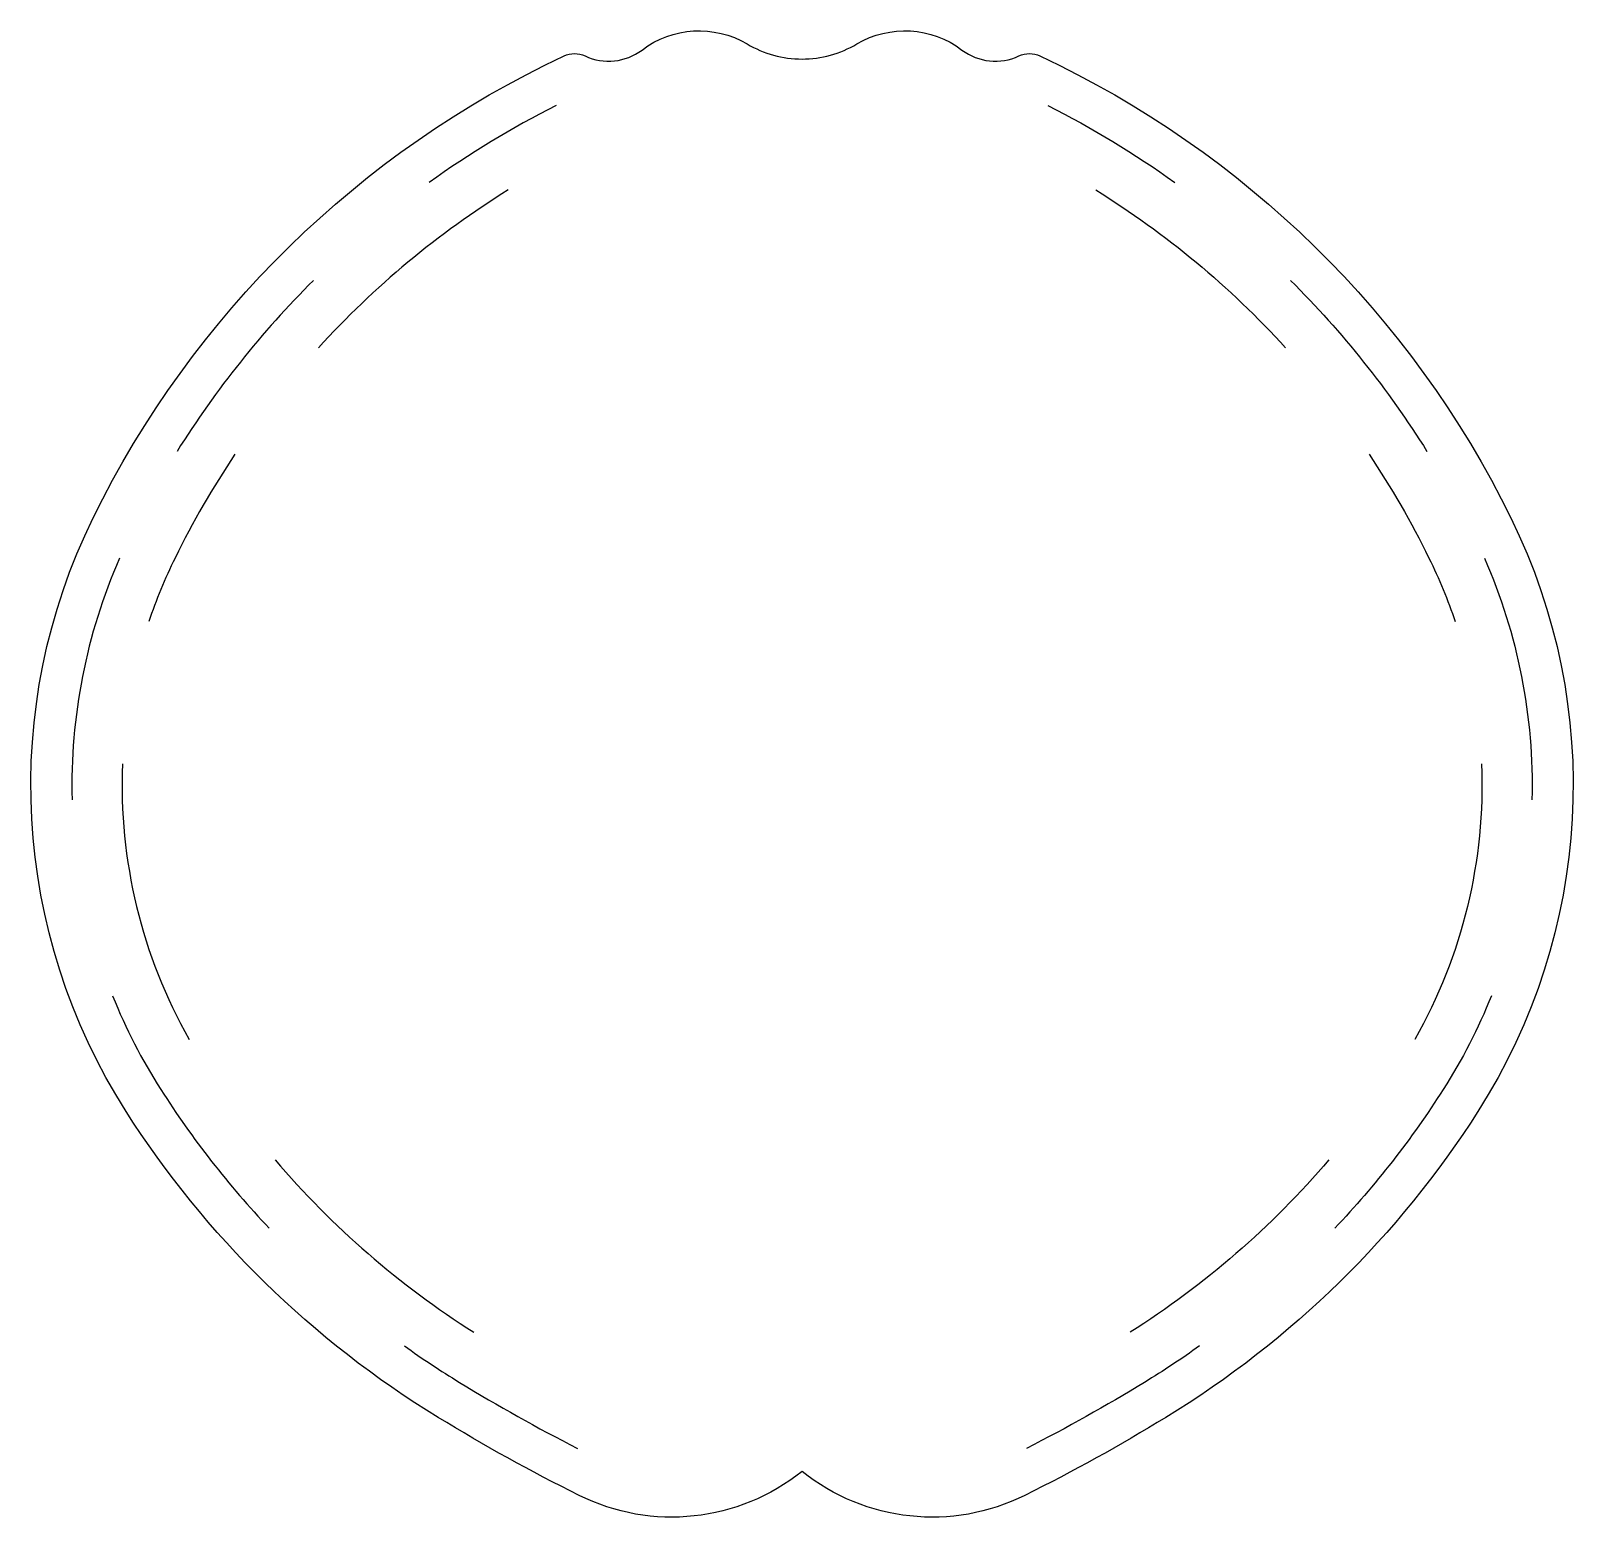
# Model space of a CAD drawing. Header units: feet. Extents: x -0.51 to 0.51, y -0.48 to 0.49.
import ezdxf

# ---------------------------------------------------------------- set-up
doc = ezdxf.new("R2010")
doc.units = ezdxf.units.FT
doc.header["$MEASUREMENT"] = 0

msp = doc.modelspace()

# ---------------------------------------------------------------- linework, layer by layer
msp.add_lwpolyline([(0, 0.4724, 0.134064), (0.036, 0.4823, -0.303941), (0.1049, 0.4783, 0.278029), (0.1422, 0.4744, -0.222319), (0.156, 0.4744, -0.170648), (0.4648, 0.1716, -0.262125), (0.4432, -0.2177, -0.114022), (0.2386, -0.4183, -0.021657), (0.1462, -0.4694, -0.292449), (0, -0.4537, -0.292449), (-0.1462, -0.4694, -0.021657), (-0.2386, -0.4183, -0.114022), (-0.4432, -0.2177, -0.262125), (-0.4648, 0.1716, -0.170648), (-0.156, 0.4744, -0.222319), (-0.1422, 0.4744, 0.278029), (-0.1049, 0.4783, -0.303941), (-0.036, 0.4823, 0.134064)], format="xyb", close=True)
for points in [[(-0.1612, 0.4419, 0.039005), (-0.2445, 0.3914, 0.121277)], [(0.1612, 0.4419, -0.039005), (0.2445, 0.3914, -0.121277)], [(-0.1926, 0.3866, 0.068654), (-0.3171, 0.2831, 0.033452)], [(0.1926, 0.3866, -0.068654), (0.3171, 0.2831, -0.033452)], [(-0.3203, 0.3272, 0.057547), (-0.4098, 0.2151, 0.121277)], [(0.3203, 0.3272, -0.057547), (0.4098, 0.2151, -0.121277)], [(-0.3718, 0.2133, 0.033243), (-0.4111, 0.1452, 0.033452), (-0.4283, 0.1035, 0.110058)], [(0.3718, 0.2133, -0.033243), (0.4111, 0.1452, -0.033452), (0.4283, 0.1035, -0.110058)], [(-0.4475, 0.145, 0.110186), (-0.4786, -0.0133, 0.047497)], [(0.4475, 0.145, -0.110186), (0.4786, -0.0133, -0.047497)], [(-0.4455, 0.0102, 0.1404), (-0.4018, -0.1705, 0.110058)], [(0.4455, 0.0102, -0.1404), (0.4018, -0.1705, -0.110058)], [(-0.452, -0.1419, 0.046628), (-0.4205, -0.2032, 0.047497), (-0.3494, -0.2942, 0.021657)], [(0.452, -0.1419, -0.046628), (0.4205, -0.2032, -0.047497), (0.3494, -0.2942, -0.021657)], [(-0.3455, -0.2494, 0.075278), (-0.2151, -0.3625, 0.021657)], [(0.3455, -0.2494, -0.075278), (0.2151, -0.3625, -0.021657)], [(-0.2607, -0.3714, 0.017768), (-0.2246, -0.3953, 0.018573), (-0.1473, -0.4386, 0.292449)], [(0.2607, -0.3714, -0.017768), (0.2246, -0.3953, -0.018573), (0.1473, -0.4386, -0.292449)]]:
    msp.add_lwpolyline(points, format="xyb")

doc.saveas('drawing.dxf')
